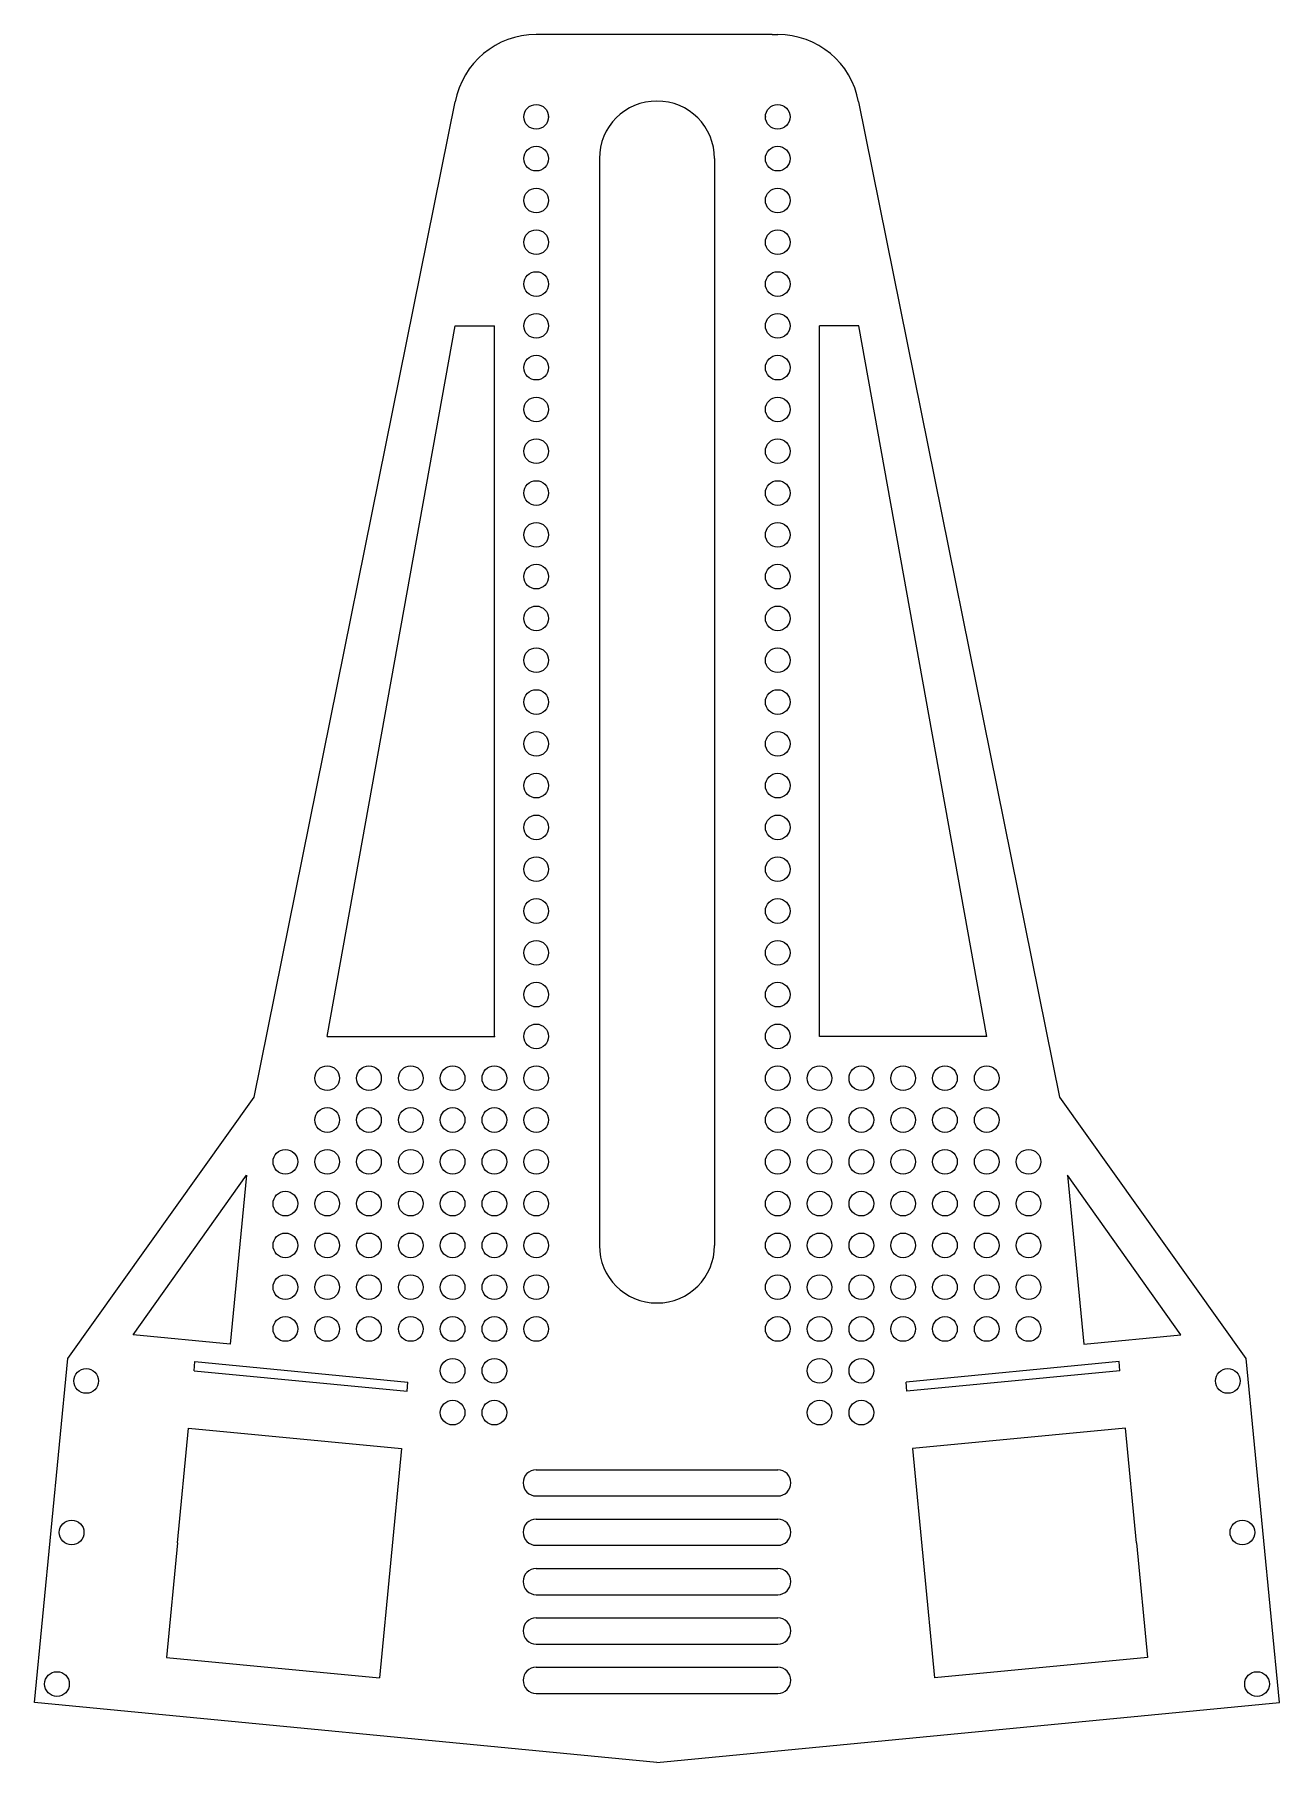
# Model space of a CAD drawing. Header units: millimetres. Extents: x -38 to 113, y -101 to 109.
import ezdxf

# ---------------------------------------------------------------- set-up
doc = ezdxf.new("R2010")
doc.units = ezdxf.units.MM
doc.header["$PDSIZE"] = -1

msp = doc.modelspace()

# ---------------------------------------------------------------- linework, layer by layer
at = {"color": 7, "linetype": 'Continuous'}
for p, q in [((23.54, 108.91), (22.86, 108.91)), ((51.54, 108.91), (23.54, 108.91)), ((51.54, 108.91), (52.22, 108.91)), ((-11.43, -20.25), (13.03, 100.73)), ((86.52, -20.25), (62.06, 100.73)), ((86.52, -20.25), (62.06, 100.73)), ((30.54, 93.83), (30.54, -38.25)), ((44.54, 93.83), (44.54, -38.25)), ((-2.54, -12.85), (13.03, 73.51)), ((13.03, 73.51), (17.78, 73.51)), ((17.78, -12.85), (17.78, 73.51)), ((62.06, 73.51), (57.3, 73.51)), ((57.3, -12.85), (57.3, 73.51)), ((77.62, -12.85), (62.06, 73.51)), ((-2.54, -12.85), (17.78, -12.85)), ((77.62, -12.85), (57.3, -12.85)), ((-34.08, -52), (-11.43, -20.25)), ((109.17, -52), (86.52, -20.25)), ((-26.12, -49.14), (-12.34, -29.71)), ((-12.34, -29.71), (-14.32, -50.27)), ((101.21, -49.14), (87.43, -29.71)), ((87.43, -29.71), (89.41, -50.27)), ((-14.32, -50.27), (-26.12, -49.14)), ((89.41, -50.27), (101.21, -49.14)), ((-38.11, -93.81), (-34.08, -52)), ((-18.72, -53.48), (-18.61, -52.38)), ((-18.61, -52.38), (7.27, -54.88)), ((93.7, -52.38), (67.82, -54.88)), ((93.8, -53.48), (93.7, -52.38)), ((113.19, -93.81), (109.17, -52)), ((-18.72, -53.48), (7.16, -55.97)), ((93.8, -53.48), (67.92, -55.97)), ((7.16, -55.97), (7.27, -54.88)), ((67.92, -55.97), (67.82, -54.88)), ((-20.73, -74.38), (-19.39, -60.45)), ((-19.39, -60.45), (6.49, -62.94)), ((94.48, -60.45), (68.59, -62.94)), ((95.82, -74.38), (94.48, -60.45)), ((6.49, -62.94), (3.81, -90.81)), ((68.59, -62.94), (71.28, -90.81)), ((22.86, -65.53), (52.22, -65.53)), ((22.86, -68.7), (52.22, -68.7)), ((22.86, -71.53), (52.22, -71.53)), ((-20.73, -74.38), (-22.07, -88.32)), ((22.86, -74.7), (52.22, -74.7)), ((95.82, -74.38), (97.16, -88.32)), ((22.86, -77.53), (52.22, -77.53)), ((22.86, -80.7), (52.22, -80.7)), ((22.86, -83.53), (52.22, -83.53)), ((22.86, -86.7), (52.22, -86.7)), ((-22.07, -88.32), (3.81, -90.81)), ((22.86, -89.53), (52.22, -89.53)), ((97.16, -88.32), (71.28, -90.81)), ((37.54, -101.09), (-38.11, -93.81)), ((22.86, -92.7), (52.22, -92.7)), ((37.54, -101.09), (113.19, -93.81))]:
    msp.add_line(p, q, dxfattribs=at)
for centre in [(22.86, 98.91), (52.22, 98.91), (22.86, 93.83), (52.22, 93.83), (22.86, 88.75), (52.22, 88.75), (22.86, 83.67), (52.22, 83.67), (22.86, 78.59), (52.22, 78.59), (22.86, 73.51), (52.22, 73.51), (22.86, 68.43), (52.22, 68.43), (22.86, 63.35), (52.22, 63.35), (22.86, 58.27), (52.22, 58.27), (22.86, 53.19), (52.22, 53.19), (22.86, 48.11), (52.22, 48.11), (22.86, 43.03), (52.22, 43.03), (22.86, 37.95), (52.22, 37.95), (22.86, 32.87), (52.22, 32.87), (22.86, 27.79), (52.22, 27.79), (22.86, 22.71), (52.22, 22.71), (22.86, 17.63), (52.22, 17.63), (22.86, 12.55), (52.22, 12.55), (22.86, 7.47), (52.22, 7.47), (22.86, 2.39), (52.22, 2.39), (22.86, -2.69), (52.22, -2.69), (22.86, -7.77), (52.22, -7.77), (22.86, -12.85), (52.22, -12.85), (-2.54, -17.93), (2.54, -17.93), (7.62, -17.93), (7.62, -17.93), (12.7, -17.93), (12.7, -17.93), (17.78, -17.93), (17.78, -17.93), (22.86, -17.93), (52.22, -17.93), (57.3, -17.93), (57.3, -17.93), (62.38, -17.93), (62.38, -17.93), (67.46, -17.93), (67.46, -17.93), (72.54, -17.93), (77.62, -17.93), (-2.54, -23.01), (2.54, -23.01), (7.62, -23.01), (7.62, -23.01), (12.7, -23.01), (12.7, -23.01), (17.78, -23.01), (17.78, -23.01), (22.86, -23.01), (52.22, -23.01), (57.3, -23.01), (57.3, -23.01), (62.38, -23.01), (62.38, -23.01), (67.46, -23.01), (67.46, -23.01), (72.54, -23.01), (77.62, -23.01), (-7.62, -28.09), (-2.54, -28.09), (-2.54, -28.09), (2.54, -28.09), (7.62, -28.09), (7.62, -28.09), (12.7, -28.09), (12.7, -28.09), (17.78, -28.09), (17.78, -28.09), (22.86, -28.09), (52.22, -28.09), (57.3, -28.09), (57.3, -28.09), (62.38, -28.09), (62.38, -28.09), (67.46, -28.09), (67.46, -28.09), (72.54, -28.09), (77.62, -28.09), (77.62, -28.09), (82.7, -28.09), (-7.62, -33.17), (-2.54, -33.17), (-2.54, -33.17), (2.54, -33.17), (7.62, -33.17), (7.62, -33.17), (12.7, -33.17), (12.7, -33.17), (17.78, -33.17), (17.78, -33.17), (22.86, -33.17), (52.22, -33.17), (57.3, -33.17), (57.3, -33.17), (62.38, -33.17), (62.38, -33.17), (67.46, -33.17), (67.46, -33.17), (72.54, -33.17), (77.62, -33.17), (77.62, -33.17), (82.7, -33.17), (-7.62, -38.25), (-2.54, -38.25), (-2.54, -38.25), (2.54, -38.25), (7.62, -38.25), (7.62, -38.25), (12.7, -38.25), (12.7, -38.25), (17.78, -38.25), (17.78, -38.25), (22.86, -38.25), (52.22, -38.25), (57.3, -38.25), (57.3, -38.25), (62.38, -38.25), (62.38, -38.25), (67.46, -38.25), (67.46, -38.25), (72.54, -38.25), (77.62, -38.25), (77.62, -38.25), (82.7, -38.25), (-7.62, -43.33), (-2.54, -43.33), (-2.54, -43.33), (2.54, -43.33), (7.62, -43.33), (7.62, -43.33), (12.7, -43.33), (12.7, -43.33), (17.78, -43.33), (17.78, -43.33), (22.86, -43.33), (52.22, -43.33), (57.3, -43.33), (57.3, -43.33), (62.38, -43.33), (62.38, -43.33), (67.46, -43.33), (67.46, -43.33), (72.54, -43.33), (77.62, -43.33), (77.62, -43.33), (82.7, -43.33), (-7.62, -48.41), (-2.54, -48.41), (-2.54, -48.41), (2.54, -48.41), (7.62, -48.41), (7.62, -48.41), (12.7, -48.41), (12.7, -48.41), (17.78, -48.41), (17.78, -48.41), (22.86, -48.41), (52.22, -48.41), (57.3, -48.41), (57.3, -48.41), (62.38, -48.41), (62.38, -48.41), (67.46, -48.41), (67.46, -48.41), (72.54, -48.41), (77.62, -48.41), (77.62, -48.41), (82.7, -48.41), (12.7, -53.49), (17.78, -53.49), (57.3, -53.49), (62.38, -53.49), (-31.83, -54.73), (106.92, -54.73), (12.7, -58.57), (17.78, -58.57), (57.3, -58.57), (62.38, -58.57), (-33.6, -73.14), (108.69, -73.14), (-35.38, -91.56), (110.47, -91.56)]:
    msp.add_circle(centre, 1.5, dxfattribs=at)
for centre, radius, start, end in [((22.86, 98.91), 10, 90, 169.5209), ((52.22, 98.91), 10, 10.4791, 90), ((52.22, 98.91), 10, 10.4791, 90), ((52.22, 98.91), 10, 10.4791, 90), ((37.54, 93.83), 7, 0, 180), ((37.54, -38.25), 7, 180, 0), ((22.86, -67.11), 1.59, 90, 270), ((52.22, -67.11), 1.59, 270, 90), ((22.86, -73.11), 1.59, 90, 270), ((52.22, -73.11), 1.59, 270, 90), ((22.86, -79.11), 1.59, 90, 270), ((52.22, -79.11), 1.59, 270, 90), ((22.86, -85.11), 1.59, 90, 270), ((52.22, -85.11), 1.59, 270, 90), ((22.86, -91.11), 1.59, 90, 270), ((52.22, -91.11), 1.59, 270, 90)]:
    msp.add_arc(centre, radius, start, end, dxfattribs=at)
for p in [(24.36, 98.91), (50.72, 98.91), (17.78, -12.85)]:
    msp.add_point(p, dxfattribs=at)

doc.saveas('drawing.dxf')
